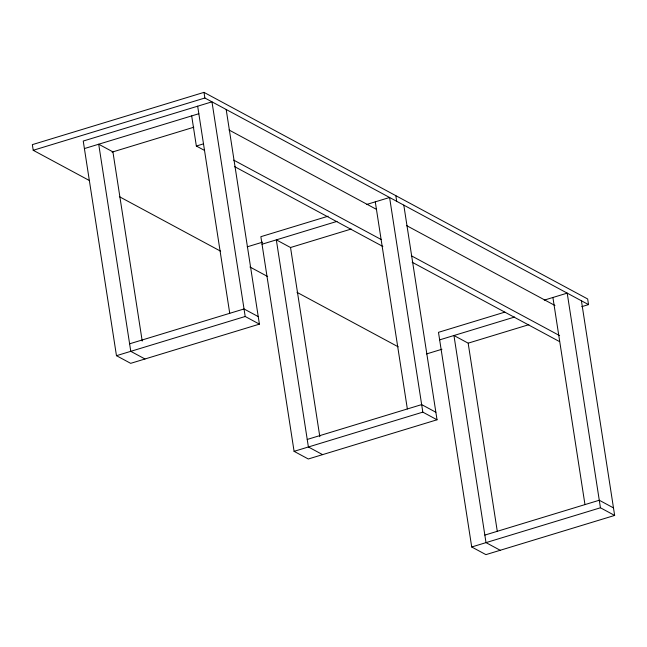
<?xml version="1.0" encoding="UTF-8"?>
<svg xmlns="http://www.w3.org/2000/svg" width="647" height="647" viewBox="0 0 647 647"><rect width="100%" height="100%" fill="white"/><g stroke="black" fill="none" stroke-linecap="round" stroke-linejoin="round"><path stroke-width="0.97" d="M581.774 306.662L588.527 304.608L587.654 298.963L203.991 92.367L32.35 144.637L33.223 150.29L89.173 180.416M33.223 150.29L204.864 98.012L588.527 304.608M84.409 148.575L198.831 113.726M112.077 152.126L193.809 127.233M191.682 115.902L196.348 146.028L203.498 143.852M328.166 216.187L260.862 236.689L294.086 451.339L308.296 458.99L437.032 419.782L403.801 205.139M366.631 204.476L389.591 197.489L422.823 412.131L437.032 419.782M247.235 246.83L262.658 242.132M262.027 244.218L337.03 221.379M290.657 247.477L351.24 229.03M129.61 343.808L244.032 308.959L258.242 316.609M245.197 316.488L211.973 101.838L83.237 141.046L116.468 355.688L245.197 316.488L259.407 324.139L226.183 109.489M259.407 324.139L130.678 363.347L116.468 355.688M504.83 312.129L438.48 332.332L471.712 546.982L485.921 554.633L614.65 515.433L581.418 300.782M544.256 300.119L567.209 293.131L600.44 507.782L614.65 515.433M439.645 339.869L514.648 317.022M426.527 353.941L441.958 349.243M468.282 343.128L528.858 324.681M307.228 439.45L421.658 404.601L435.868 412.252M294.086 451.339L422.823 412.131M484.846 535.093L599.276 500.244L613.485 507.895M471.712 546.982L600.44 507.782M229.03 129.99L376.457 209.369M406.648 225.633L554.964 305.497M233.696 160.116L381.115 239.495M411.314 255.759L559.623 335.623M196.348 146.028L204.339 150.339M234.537 166.594L382.846 246.458M412.155 262.237L559.582 341.624M119.371 196.672L220.611 251.19M249.92 266.976L267.68 276.536M296.989 292.323L398.237 346.841M144.985 358.988L130.775 351.337L98.708 144.216L112.918 151.875L142.211 341.066M322.602 454.631L308.393 446.98L276.326 239.867L290.535 247.518L319.828 436.709M500.22 550.282L486.01 542.623L453.951 335.51L468.161 343.161L497.292 531.357M552.91 297.491L584.969 504.603M395.818 195.661L396.692 201.314M375.284 201.84L407.351 408.961M203.991 92.367L204.864 98.012M197.667 106.197L229.734 313.31"/></g></svg>
